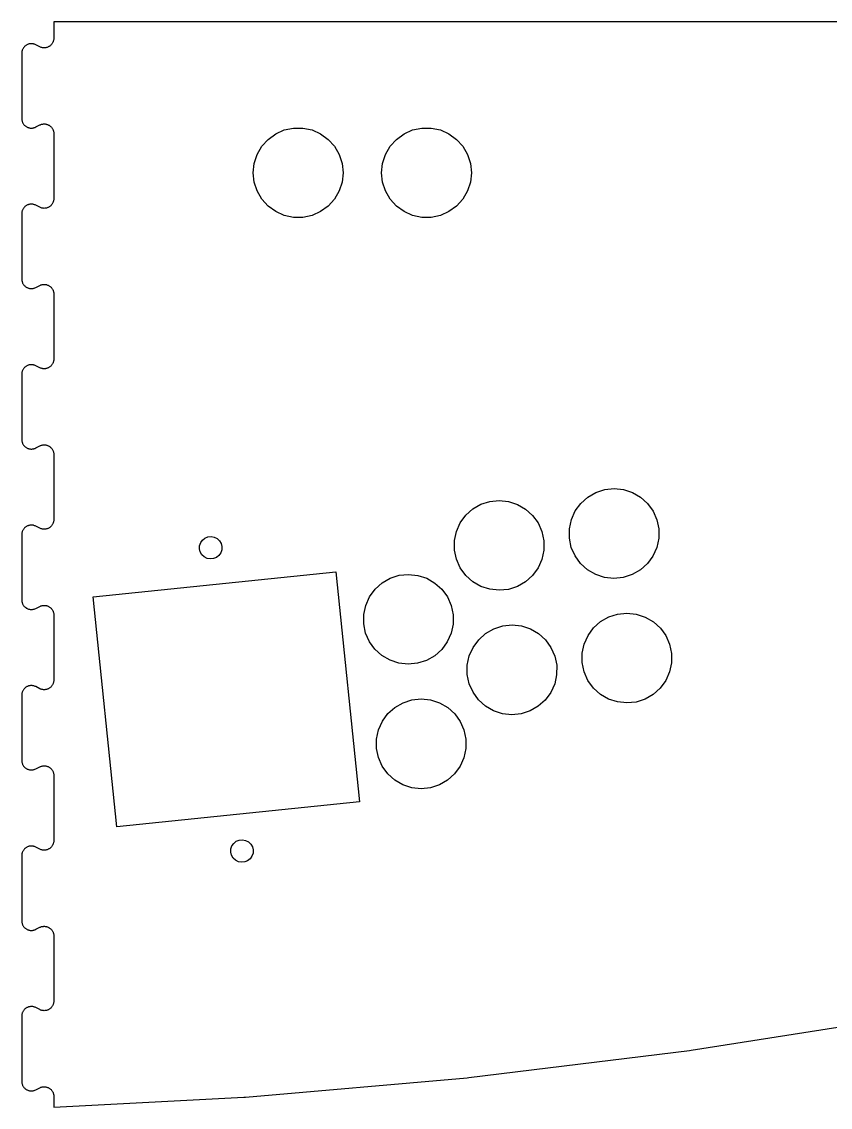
# Model space of a CAD drawing. Header units: metres. Extents: x -612 to 612, y -340 to 1400.
# Drawn here: x 85 to 337, y 1061.8 to 1400 of the extents above; entities that cross this region are included whole.
import ezdxf

# ---------------------------------------------------------------- set-up
doc = ezdxf.new("R2010")
doc.units = ezdxf.units.M

msp = doc.modelspace()

# ---------------------------------------------------------------- linework, layer by layer
for p, q in [((529.16, 1400), (95, 1400)), ((95, 1400), (95, 1394.85)), ((94.7893, 1393.75), (94.7145, 1393.58)), ((94.8532, 1393.93), (94.7893, 1393.75)), ((94.9057, 1394.11), (94.8532, 1393.93)), ((94.9469, 1394.29), (94.9057, 1394.11)), ((94.9763, 1394.48), (94.9469, 1394.29)), ((94.9941, 1394.67), (94.9763, 1394.48)), ((95, 1394.85), (94.9941, 1394.67)), ((85.0148, 1390.42), (85, 1390.08)), ((85.0349, 1390.59), (85.0148, 1390.42)), ((85.0688, 1390.78), (85.0349, 1390.59)), ((85.1143, 1390.96), (85.0688, 1390.78)), ((85.1711, 1391.14), (85.1143, 1390.96)), ((85.239, 1391.32), (85.1711, 1391.14)), ((85.3181, 1391.49), (85.239, 1391.32)), ((85.4075, 1391.65), (85.3181, 1391.49)), ((85.5073, 1391.81), (85.4075, 1391.65)), ((85.6168, 1391.97), (85.5073, 1391.81)), ((85.7357, 1392.11), (85.6168, 1391.97)), ((85.8638, 1392.25), (85.7357, 1392.11)), ((85.9999, 1392.38), (85.8638, 1392.25)), ((86.1443, 1392.5), (85.9999, 1392.38)), ((86.2958, 1392.61), (86.1443, 1392.5)), ((86.4542, 1392.72), (86.2958, 1392.61)), ((86.6185, 1392.81), (86.4542, 1392.72)), ((86.7881, 1392.89), (86.6185, 1392.81)), ((86.963, 1392.96), (86.7881, 1392.89)), ((87.1416, 1393.02), (86.963, 1392.96)), ((87.3238, 1393.07), (87.1416, 1393.02)), ((87.5083, 1393.1), (87.3238, 1393.07)), ((87.6951, 1393.13), (87.5083, 1393.1)), ((87.8832, 1393.14), (87.6951, 1393.13)), ((88.0715, 1393.14), (87.8832, 1393.14)), ((88.2594, 1393.13), (88.0715, 1393.14)), ((88.4465, 1393.11), (88.2594, 1393.13)), ((88.6319, 1393.08), (88.4465, 1393.11)), ((88.8148, 1393.03), (88.6319, 1393.08)), ((88.9942, 1392.97), (88.8148, 1393.03)), ((89.1697, 1392.91), (88.9942, 1392.97)), ((89.384, 1392.81), (89.1697, 1392.91)), ((90.6584, 1392.17), (89.384, 1392.81)), ((90.8956, 1392.06), (90.6584, 1392.17)), ((91.073, 1392), (90.8956, 1392.06)), ((91.2539, 1391.95), (91.073, 1392)), ((91.4379, 1391.91), (91.2539, 1391.95)), ((91.624, 1391.88), (91.4379, 1391.91)), ((91.8116, 1391.86), (91.624, 1391.88)), ((92, 1391.85), (91.8116, 1391.86)), ((92.1884, 1391.86), (92, 1391.85)), ((92.376, 1391.88), (92.1884, 1391.86)), ((92.5621, 1391.91), (92.376, 1391.88)), ((92.7461, 1391.95), (92.5621, 1391.91)), ((92.927, 1392), (92.7461, 1391.95)), ((93.1044, 1392.06), (92.927, 1392)), ((93.2773, 1392.14), (93.1044, 1392.06)), ((93.4453, 1392.23), (93.2773, 1392.14)), ((93.6075, 1392.32), (93.4453, 1392.23)), ((93.7634, 1392.43), (93.6075, 1392.32)), ((93.9123, 1392.54), (93.7634, 1392.43)), ((94.0536, 1392.67), (93.9123, 1392.54)), ((94.1869, 1392.8), (94.0536, 1392.67)), ((94.3115, 1392.94), (94.1869, 1392.8)), ((94.427, 1393.09), (94.3115, 1392.94)), ((94.533, 1393.25), (94.427, 1393.09)), ((94.6289, 1393.41), (94.533, 1393.25)), ((94.7145, 1393.58), (94.6289, 1393.41)), ((85, 1390.08), (85, 1369.9)), ((85, 1369.9), (85.0074, 1369.67)), ((85.0074, 1369.67), (85.0251, 1369.48)), ((85.0251, 1369.48), (85.0546, 1369.29)), ((85.0546, 1369.29), (85.0957, 1369.11)), ((85.0957, 1369.11), (85.1483, 1368.93)), ((85.1483, 1368.93), (85.212, 1368.75)), ((85.212, 1368.75), (85.2869, 1368.58)), ((85.2869, 1368.58), (85.3724, 1368.41)), ((85.3724, 1368.41), (85.4682, 1368.25)), ((85.4682, 1368.25), (85.5741, 1368.09)), ((85.5741, 1368.09), (85.6897, 1367.94)), ((85.6897, 1367.94), (85.8141, 1367.8)), ((85.8141, 1367.8), (85.9475, 1367.67)), ((85.9475, 1367.67), (86.0885, 1367.54)), ((86.0885, 1367.54), (86.2376, 1367.43)), ((86.2376, 1367.43), (86.3934, 1367.32)), ((86.3934, 1367.32), (86.5554, 1367.23)), ((86.5554, 1367.23), (86.7232, 1367.14)), ((86.7232, 1367.14), (86.8962, 1367.07)), ((86.8962, 1367.07), (87.0733, 1367)), ((87.0733, 1367), (87.2543, 1366.95)), ((87.2543, 1366.95), (87.4381, 1366.91)), ((87.4381, 1366.91), (87.6243, 1366.88)), ((87.6243, 1366.88), (87.8117, 1366.86)), ((87.8117, 1366.86), (88, 1366.86)), ((88, 1366.86), (88.1883, 1366.86)), ((88.1883, 1366.86), (88.3757, 1366.88)), ((88.3757, 1366.88), (88.5619, 1366.91)), ((88.5619, 1366.91), (88.7457, 1366.95)), ((88.7457, 1366.95), (88.9267, 1367)), ((88.9267, 1367), (89.0869, 1367.06)), ((89.0869, 1367.06), (89.3999, 1367.2)), ((89.3999, 1367.2), (90.6584, 1367.83)), ((90.6584, 1367.83), (90.8295, 1367.91)), ((90.8295, 1367.91), (91.0052, 1367.98)), ((91.0052, 1367.98), (91.1849, 1368.03)), ((91.1849, 1368.03), (91.3678, 1368.08)), ((91.3678, 1368.08), (91.5532, 1368.11)), ((91.5532, 1368.11), (91.7404, 1368.13)), ((91.7404, 1368.13), (91.9285, 1368.15)), ((91.9285, 1368.15), (92.117, 1368.14)), ((92.117, 1368.14), (92.305, 1368.13)), ((92.305, 1368.13), (92.4918, 1368.11)), ((92.4918, 1368.11), (92.6767, 1368.07)), ((92.6767, 1368.07), (92.8588, 1368.02)), ((92.8588, 1368.02), (93.0376, 1367.96)), ((93.0376, 1367.96), (93.2123, 1367.89)), ((93.2123, 1367.89), (93.3822, 1367.81)), ((93.3822, 1367.81), (93.5467, 1367.72)), ((93.5467, 1367.72), (93.705, 1367.61)), ((93.705, 1367.61), (93.8567, 1367.5)), ((93.8567, 1367.5), (94.001, 1367.38)), ((94.001, 1367.38), (94.1374, 1367.25)), ((94.1374, 1367.25), (94.2653, 1367.11)), ((94.2653, 1367.11), (94.3844, 1366.97)), ((94.3844, 1366.97), (94.494, 1366.81)), ((94.494, 1366.81), (94.5938, 1366.65)), ((94.5938, 1366.65), (94.6833, 1366.49)), ((166.825, 1366.26), (169.688, 1366.87)), ((169.688, 1366.87), (172.614, 1366.87)), ((172.614, 1366.87), (175.477, 1366.26)), ((206.825, 1366.26), (209.688, 1366.87)), ((209.688, 1366.87), (212.614, 1366.87)), ((212.614, 1366.87), (215.477, 1366.26)), ((94.6833, 1366.49), (94.7622, 1366.32)), ((94.7622, 1366.32), (94.8303, 1366.14)), ((94.8303, 1366.14), (94.8872, 1365.96)), ((94.8872, 1365.96), (94.9326, 1365.78)), ((94.9326, 1365.78), (94.9665, 1365.59)), ((94.9665, 1365.59), (94.9887, 1365.41)), ((94.9887, 1365.41), (95, 1365.15)), ((95, 1365.15), (95, 1344.85)), ((159.825, 1361.18), (161.783, 1363.35)), ((161.783, 1363.35), (164.151, 1365.07)), ((164.151, 1365.07), (166.825, 1366.26)), ((175.477, 1366.26), (178.151, 1365.07)), ((178.151, 1365.07), (180.519, 1363.35)), ((180.519, 1363.35), (182.477, 1361.18)), ((199.825, 1361.18), (201.783, 1363.35)), ((201.783, 1363.35), (204.151, 1365.07)), ((204.151, 1365.07), (206.825, 1366.26)), ((215.477, 1366.26), (218.151, 1365.07)), ((218.151, 1365.07), (220.519, 1363.35)), ((220.519, 1363.35), (222.477, 1361.18)), ((158.361, 1358.64), (159.825, 1361.18)), ((182.477, 1361.18), (183.941, 1358.64)), ((198.361, 1358.64), (199.825, 1361.18)), ((222.477, 1361.18), (223.941, 1358.64)), ((157.457, 1355.86), (158.361, 1358.64)), ((183.941, 1358.64), (184.845, 1355.86)), ((197.457, 1355.86), (198.361, 1358.64)), ((223.941, 1358.64), (224.845, 1355.86)), ((157.151, 1352.95), (157.457, 1355.86)), ((184.845, 1355.86), (185.151, 1352.95)), ((197.151, 1352.95), (197.457, 1355.86)), ((224.845, 1355.86), (225.151, 1352.95)), ((157.457, 1350.04), (157.151, 1352.95)), ((158.361, 1347.26), (157.457, 1350.04)), ((184.845, 1350.04), (183.941, 1347.26)), ((185.151, 1352.95), (184.845, 1350.04)), ((197.457, 1350.04), (197.151, 1352.95)), ((198.361, 1347.26), (197.457, 1350.04)), ((224.845, 1350.04), (223.941, 1347.26)), ((225.151, 1352.95), (224.845, 1350.04)), ((159.825, 1344.72), (158.361, 1347.26)), ((183.941, 1347.26), (182.477, 1344.72)), ((199.825, 1344.72), (198.361, 1347.26)), ((223.941, 1347.26), (222.477, 1344.72)), ((86.7881, 1342.89), (86.6185, 1342.81)), ((86.963, 1342.96), (86.7881, 1342.89)), ((87.1416, 1343.02), (86.963, 1342.96)), ((87.3238, 1343.07), (87.1416, 1343.02)), ((87.5083, 1343.1), (87.3238, 1343.07)), ((87.6951, 1343.13), (87.5083, 1343.1)), ((87.8832, 1343.14), (87.6951, 1343.13)), ((88.0715, 1343.14), (87.8832, 1343.14)), ((88.2594, 1343.13), (88.0715, 1343.14)), ((88.4465, 1343.11), (88.2594, 1343.13)), ((88.6319, 1343.08), (88.4465, 1343.11)), ((88.8148, 1343.03), (88.6319, 1343.08)), ((88.9942, 1342.97), (88.8148, 1343.03)), ((89.1697, 1342.91), (88.9942, 1342.97)), ((89.384, 1342.81), (89.1697, 1342.91)), ((94.3115, 1342.94), (94.1869, 1342.8)), ((94.427, 1343.09), (94.3115, 1342.94)), ((94.533, 1343.25), (94.427, 1343.09)), ((94.6289, 1343.41), (94.533, 1343.25)), ((94.7145, 1343.58), (94.6289, 1343.41)), ((94.7893, 1343.75), (94.7145, 1343.58)), ((94.8532, 1343.93), (94.7893, 1343.75)), ((94.9057, 1344.11), (94.8532, 1343.93)), ((94.9469, 1344.29), (94.9057, 1344.11)), ((94.9763, 1344.48), (94.9469, 1344.29)), ((94.9941, 1344.67), (94.9763, 1344.48)), ((95, 1344.85), (94.9941, 1344.67)), ((161.783, 1342.55), (159.825, 1344.72)), ((182.477, 1344.72), (180.519, 1342.55)), ((201.783, 1342.55), (199.825, 1344.72)), ((222.477, 1344.72), (220.519, 1342.55)), ((85.0148, 1340.42), (85, 1340.08)), ((85, 1340.08), (85, 1319.9)), ((85.0349, 1340.59), (85.0148, 1340.42)), ((85.0688, 1340.78), (85.0349, 1340.59)), ((85.1143, 1340.96), (85.0688, 1340.78)), ((85.1711, 1341.14), (85.1143, 1340.96)), ((85.239, 1341.32), (85.1711, 1341.14)), ((85.3181, 1341.49), (85.239, 1341.32)), ((85.4075, 1341.65), (85.3181, 1341.49)), ((85.5073, 1341.81), (85.4075, 1341.65)), ((85.6168, 1341.97), (85.5073, 1341.81)), ((85.7357, 1342.11), (85.6168, 1341.97)), ((85.8638, 1342.25), (85.7357, 1342.11)), ((85.9999, 1342.38), (85.8638, 1342.25)), ((86.1443, 1342.5), (85.9999, 1342.38)), ((86.2958, 1342.61), (86.1443, 1342.5)), ((86.4542, 1342.72), (86.2958, 1342.61)), ((86.6185, 1342.81), (86.4542, 1342.72)), ((90.6584, 1342.17), (89.384, 1342.81)), ((90.8956, 1342.06), (90.6584, 1342.17)), ((91.073, 1342), (90.8956, 1342.06)), ((91.2539, 1341.95), (91.073, 1342)), ((91.4379, 1341.91), (91.2539, 1341.95)), ((91.624, 1341.88), (91.4379, 1341.91)), ((91.8116, 1341.86), (91.624, 1341.88)), ((92, 1341.85), (91.8116, 1341.86)), ((92.1884, 1341.86), (92, 1341.85)), ((92.376, 1341.88), (92.1884, 1341.86)), ((92.5621, 1341.91), (92.376, 1341.88)), ((92.7461, 1341.95), (92.5621, 1341.91)), ((92.927, 1342), (92.7461, 1341.95)), ((93.1044, 1342.06), (92.927, 1342)), ((93.2773, 1342.14), (93.1044, 1342.06)), ((93.4453, 1342.23), (93.2773, 1342.14)), ((93.6075, 1342.32), (93.4453, 1342.23)), ((93.7634, 1342.43), (93.6075, 1342.32)), ((93.9123, 1342.54), (93.7634, 1342.43)), ((94.0536, 1342.67), (93.9123, 1342.54)), ((94.1869, 1342.8), (94.0536, 1342.67)), ((164.151, 1340.83), (161.783, 1342.55)), ((166.825, 1339.64), (164.151, 1340.83)), ((169.688, 1339.03), (166.825, 1339.64)), ((175.477, 1339.64), (172.614, 1339.03)), ((178.151, 1340.83), (175.477, 1339.64)), ((180.519, 1342.55), (178.151, 1340.83)), ((204.151, 1340.83), (201.783, 1342.55)), ((206.825, 1339.64), (204.151, 1340.83)), ((209.688, 1339.03), (206.825, 1339.64)), ((215.477, 1339.64), (212.614, 1339.03)), ((218.151, 1340.83), (215.477, 1339.64)), ((220.519, 1342.55), (218.151, 1340.83)), ((172.614, 1339.03), (169.688, 1339.03)), ((212.614, 1339.03), (209.688, 1339.03)), ((85, 1319.9), (85.0074, 1319.67)), ((85.0074, 1319.67), (85.0251, 1319.48)), ((85.0251, 1319.48), (85.0546, 1319.29)), ((85.0546, 1319.29), (85.0957, 1319.11)), ((85.0957, 1319.11), (85.1483, 1318.93)), ((85.1483, 1318.93), (85.212, 1318.75)), ((85.212, 1318.75), (85.2869, 1318.58)), ((85.2869, 1318.58), (85.3724, 1318.41)), ((85.3724, 1318.41), (85.4682, 1318.25)), ((85.4682, 1318.25), (85.5741, 1318.09)), ((85.5741, 1318.09), (85.6897, 1317.94)), ((85.6897, 1317.94), (85.8141, 1317.8)), ((85.8141, 1317.8), (85.9475, 1317.67)), ((85.9475, 1317.67), (86.0885, 1317.54)), ((86.0885, 1317.54), (86.2376, 1317.43)), ((86.2376, 1317.43), (86.3934, 1317.32)), ((86.3934, 1317.32), (86.5554, 1317.23)), ((86.5554, 1317.23), (86.7232, 1317.14)), ((86.7232, 1317.14), (86.8962, 1317.07)), ((86.8962, 1317.07), (87.0733, 1317)), ((87.0733, 1317), (87.2543, 1316.95)), ((87.2543, 1316.95), (87.4381, 1316.91)), ((87.4381, 1316.91), (87.6243, 1316.88)), ((87.6243, 1316.88), (87.8117, 1316.86)), ((87.8117, 1316.86), (88, 1316.86)), ((88, 1316.86), (88.1883, 1316.86)), ((88.1883, 1316.86), (88.3757, 1316.88)), ((88.3757, 1316.88), (88.5619, 1316.91)), ((88.5619, 1316.91), (88.7457, 1316.95)), ((88.7457, 1316.95), (88.9267, 1317)), ((88.9267, 1317), (89.0869, 1317.06)), ((89.0869, 1317.06), (89.3999, 1317.2)), ((89.3999, 1317.2), (90.6584, 1317.83)), ((90.6584, 1317.83), (90.8295, 1317.91)), ((90.8295, 1317.91), (91.0052, 1317.98)), ((91.0052, 1317.98), (91.1849, 1318.03)), ((91.1849, 1318.03), (91.3678, 1318.08)), ((91.3678, 1318.08), (91.5532, 1318.11)), ((91.5532, 1318.11), (91.7404, 1318.13)), ((91.7404, 1318.13), (91.9285, 1318.15)), ((91.9285, 1318.15), (92.117, 1318.14)), ((92.117, 1318.14), (92.305, 1318.13)), ((92.305, 1318.13), (92.4918, 1318.11)), ((92.4918, 1318.11), (92.6767, 1318.07)), ((92.6767, 1318.07), (92.8588, 1318.02)), ((92.8588, 1318.02), (93.0376, 1317.96)), ((93.0376, 1317.96), (93.2123, 1317.89)), ((93.2123, 1317.89), (93.3822, 1317.81)), ((93.3822, 1317.81), (93.5467, 1317.72)), ((93.5467, 1317.72), (93.705, 1317.61)), ((93.705, 1317.61), (93.8567, 1317.5)), ((93.8567, 1317.5), (94.001, 1317.38)), ((94.001, 1317.38), (94.1374, 1317.25)), ((94.1374, 1317.25), (94.2653, 1317.11)), ((94.2653, 1317.11), (94.3844, 1316.97)), ((94.3844, 1316.97), (94.494, 1316.81)), ((94.494, 1316.81), (94.5938, 1316.65)), ((94.5938, 1316.65), (94.6833, 1316.49)), ((94.6833, 1316.49), (94.7622, 1316.32)), ((94.7622, 1316.32), (94.8303, 1316.14)), ((94.8303, 1316.14), (94.8872, 1315.96)), ((94.8872, 1315.96), (94.9326, 1315.78)), ((94.9326, 1315.78), (94.9665, 1315.59)), ((94.9665, 1315.59), (94.9887, 1315.41)), ((94.9887, 1315.41), (95, 1315.15)), ((95, 1315.15), (95, 1294.85)), ((85.8638, 1292.25), (85.7357, 1292.11)), ((85.9999, 1292.38), (85.8638, 1292.25)), ((86.1443, 1292.5), (85.9999, 1292.38)), ((86.2958, 1292.61), (86.1443, 1292.5)), ((86.4542, 1292.72), (86.2958, 1292.61)), ((86.6185, 1292.81), (86.4542, 1292.72)), ((86.7881, 1292.89), (86.6185, 1292.81)), ((86.963, 1292.96), (86.7881, 1292.89)), ((87.1416, 1293.02), (86.963, 1292.96)), ((87.3238, 1293.07), (87.1416, 1293.02)), ((87.5083, 1293.1), (87.3238, 1293.07)), ((87.6951, 1293.13), (87.5083, 1293.1)), ((87.8832, 1293.14), (87.6951, 1293.13)), ((88.0715, 1293.14), (87.8832, 1293.14)), ((88.2594, 1293.13), (88.0715, 1293.14)), ((88.4465, 1293.11), (88.2594, 1293.13)), ((88.6319, 1293.08), (88.4465, 1293.11)), ((88.8148, 1293.03), (88.6319, 1293.08)), ((88.9942, 1292.97), (88.8148, 1293.03)), ((89.1697, 1292.91), (88.9942, 1292.97)), ((89.384, 1292.81), (89.1697, 1292.91)), ((90.6584, 1292.17), (89.384, 1292.81)), ((90.8956, 1292.06), (90.6584, 1292.17)), ((93.2773, 1292.14), (93.1044, 1292.06)), ((93.4453, 1292.23), (93.2773, 1292.14)), ((93.6075, 1292.32), (93.4453, 1292.23)), ((93.7634, 1292.43), (93.6075, 1292.32)), ((93.9123, 1292.54), (93.7634, 1292.43)), ((94.0536, 1292.67), (93.9123, 1292.54)), ((94.1869, 1292.8), (94.0536, 1292.67)), ((94.3115, 1292.94), (94.1869, 1292.8)), ((94.427, 1293.09), (94.3115, 1292.94)), ((94.533, 1293.25), (94.427, 1293.09)), ((94.6289, 1293.41), (94.533, 1293.25)), ((94.7145, 1293.58), (94.6289, 1293.41)), ((94.7893, 1293.75), (94.7145, 1293.58)), ((94.8532, 1293.93), (94.7893, 1293.75)), ((94.9057, 1294.11), (94.8532, 1293.93)), ((94.9469, 1294.29), (94.9057, 1294.11)), ((94.9763, 1294.48), (94.9469, 1294.29)), ((94.9941, 1294.67), (94.9763, 1294.48)), ((95, 1294.85), (94.9941, 1294.67)), ((85.0148, 1290.42), (85, 1290.08)), ((85, 1290.08), (85, 1269.9)), ((85.0349, 1290.59), (85.0148, 1290.42)), ((85.0688, 1290.78), (85.0349, 1290.59)), ((85.1143, 1290.96), (85.0688, 1290.78)), ((85.1711, 1291.14), (85.1143, 1290.96)), ((85.239, 1291.32), (85.1711, 1291.14)), ((85.3181, 1291.49), (85.239, 1291.32)), ((85.4075, 1291.65), (85.3181, 1291.49)), ((85.5073, 1291.81), (85.4075, 1291.65)), ((85.6168, 1291.97), (85.5073, 1291.81)), ((85.7357, 1292.11), (85.6168, 1291.97)), ((91.073, 1292), (90.8956, 1292.06)), ((91.2539, 1291.95), (91.073, 1292)), ((91.4379, 1291.91), (91.2539, 1291.95)), ((91.624, 1291.88), (91.4379, 1291.91)), ((91.8116, 1291.86), (91.624, 1291.88)), ((92, 1291.85), (91.8116, 1291.86)), ((92.1884, 1291.86), (92, 1291.85)), ((92.376, 1291.88), (92.1884, 1291.86)), ((92.5621, 1291.91), (92.376, 1291.88)), ((92.7461, 1291.95), (92.5621, 1291.91)), ((92.927, 1292), (92.7461, 1291.95)), ((93.1044, 1292.06), (92.927, 1292)), ((85, 1269.9), (85.0074, 1269.67)), ((85.0074, 1269.67), (85.0251, 1269.48)), ((85.0251, 1269.48), (85.0546, 1269.29)), ((85.0546, 1269.29), (85.0957, 1269.11)), ((85.0957, 1269.11), (85.1483, 1268.93)), ((85.1483, 1268.93), (85.212, 1268.75)), ((85.212, 1268.75), (85.2869, 1268.58)), ((85.2869, 1268.58), (85.3724, 1268.41)), ((85.3724, 1268.41), (85.4682, 1268.25)), ((85.4682, 1268.25), (85.5741, 1268.09)), ((85.5741, 1268.09), (85.6897, 1267.94)), ((85.6897, 1267.94), (85.8141, 1267.8)), ((85.8141, 1267.8), (85.9475, 1267.67)), ((85.9475, 1267.67), (86.0885, 1267.54)), ((86.0885, 1267.54), (86.2376, 1267.43)), ((86.2376, 1267.43), (86.3934, 1267.32)), ((86.3934, 1267.32), (86.5554, 1267.23)), ((86.5554, 1267.23), (86.7232, 1267.14)), ((86.7232, 1267.14), (86.8962, 1267.07)), ((86.8962, 1267.07), (87.0733, 1267)), ((87.0733, 1267), (87.2543, 1266.95)), ((87.2543, 1266.95), (87.4381, 1266.91)), ((87.4381, 1266.91), (87.6243, 1266.88)), ((87.6243, 1266.88), (87.8117, 1266.86)), ((87.8117, 1266.86), (88, 1266.86)), ((88, 1266.86), (88.1883, 1266.86)), ((88.1883, 1266.86), (88.3757, 1266.88)), ((88.3757, 1266.88), (88.5619, 1266.91)), ((88.5619, 1266.91), (88.7457, 1266.95)), ((88.7457, 1266.95), (88.9267, 1267)), ((88.9267, 1267), (89.0869, 1267.06)), ((89.0869, 1267.06), (89.3999, 1267.2)), ((89.3999, 1267.2), (90.6584, 1267.83)), ((90.6584, 1267.83), (90.8295, 1267.91)), ((90.8295, 1267.91), (91.0052, 1267.98)), ((91.0052, 1267.98), (91.1849, 1268.03)), ((91.1849, 1268.03), (91.3678, 1268.08)), ((91.3678, 1268.08), (91.5532, 1268.11)), ((91.5532, 1268.11), (91.7404, 1268.13)), ((91.7404, 1268.13), (91.9285, 1268.15)), ((91.9285, 1268.15), (92.117, 1268.14)), ((92.117, 1268.14), (92.305, 1268.13)), ((92.305, 1268.13), (92.4918, 1268.11)), ((92.4918, 1268.11), (92.6767, 1268.07)), ((92.6767, 1268.07), (92.8588, 1268.02)), ((92.8588, 1268.02), (93.0376, 1267.96)), ((93.0376, 1267.96), (93.2123, 1267.89)), ((93.2123, 1267.89), (93.3822, 1267.81)), ((93.3822, 1267.81), (93.5467, 1267.72)), ((93.5467, 1267.72), (93.705, 1267.61)), ((93.705, 1267.61), (93.8567, 1267.5)), ((93.8567, 1267.5), (94.001, 1267.38)), ((94.001, 1267.38), (94.1374, 1267.25)), ((94.1374, 1267.25), (94.2653, 1267.11)), ((94.2653, 1267.11), (94.3844, 1266.97)), ((94.3844, 1266.97), (94.494, 1266.81)), ((94.494, 1266.81), (94.5938, 1266.65)), ((94.5938, 1266.65), (94.6833, 1266.49)), ((94.6833, 1266.49), (94.7622, 1266.32)), ((94.7622, 1266.32), (94.8303, 1266.14)), ((94.8303, 1266.14), (94.8872, 1265.96)), ((94.8872, 1265.96), (94.9326, 1265.78)), ((94.9326, 1265.78), (94.9665, 1265.59)), ((94.9665, 1265.59), (94.9887, 1265.41)), ((94.9887, 1265.41), (95, 1265.15)), ((95, 1265.15), (95, 1244.85)), ((259.219, 1249.91), (261.398, 1251.87)), ((261.398, 1251.87), (263.935, 1253.32)), ((263.935, 1253.32), (266.721, 1254.22)), ((266.721, 1254.22), (269.632, 1254.52)), ((269.632, 1254.52), (272.542, 1254.21)), ((272.542, 1254.21), (275.324, 1253.3)), ((275.324, 1253.3), (277.856, 1251.83)), ((277.856, 1251.83), (280.027, 1249.87)), ((223.409, 1246.22), (225.588, 1248.17)), ((225.588, 1248.17), (228.126, 1249.63)), ((228.126, 1249.63), (230.911, 1250.53)), ((230.911, 1250.53), (233.822, 1250.83)), ((233.822, 1250.83), (236.732, 1250.52)), ((236.732, 1250.52), (239.514, 1249.61)), ((239.514, 1249.61), (242.046, 1248.14)), ((257.494, 1247.55), (259.219, 1249.91)), ((280.027, 1249.87), (281.743, 1247.5)), ((95, 1244.85), (94.9941, 1244.67)), ((221.685, 1243.85), (223.409, 1246.22)), ((242.046, 1248.14), (244.217, 1246.18)), ((244.217, 1246.18), (245.933, 1243.81)), ((255.685, 1242.01), (256.299, 1244.88)), ((256.299, 1244.88), (257.494, 1247.55)), ((281.743, 1247.5), (282.928, 1244.82)), ((282.928, 1244.82), (283.531, 1241.96)), ((85.3181, 1241.49), (85.239, 1241.32)), ((85.4075, 1241.65), (85.3181, 1241.49)), ((85.5073, 1241.81), (85.4075, 1241.65)), ((85.6168, 1241.97), (85.5073, 1241.81)), ((85.7357, 1242.11), (85.6168, 1241.97)), ((85.8638, 1242.25), (85.7357, 1242.11)), ((85.9999, 1242.38), (85.8638, 1242.25)), ((86.1443, 1242.5), (85.9999, 1242.38)), ((86.2958, 1242.61), (86.1443, 1242.5)), ((86.4542, 1242.72), (86.2958, 1242.61)), ((86.6185, 1242.81), (86.4542, 1242.72)), ((86.7881, 1242.89), (86.6185, 1242.81)), ((86.963, 1242.96), (86.7881, 1242.89)), ((87.1416, 1243.02), (86.963, 1242.96)), ((87.3238, 1243.07), (87.1416, 1243.02)), ((87.5083, 1243.1), (87.3238, 1243.07)), ((87.6951, 1243.13), (87.5083, 1243.1)), ((87.8832, 1243.14), (87.6951, 1243.13)), ((88.0715, 1243.14), (87.8832, 1243.14)), ((88.2594, 1243.13), (88.0715, 1243.14)), ((88.4465, 1243.11), (88.2594, 1243.13)), ((88.6319, 1243.08), (88.4465, 1243.11)), ((88.8148, 1243.03), (88.6319, 1243.08)), ((88.9942, 1242.97), (88.8148, 1243.03)), ((89.1697, 1242.91), (88.9942, 1242.97)), ((89.384, 1242.81), (89.1697, 1242.91)), ((90.6584, 1242.17), (89.384, 1242.81)), ((90.8956, 1242.06), (90.6584, 1242.17)), ((91.073, 1242), (90.8956, 1242.06)), ((91.2539, 1241.95), (91.073, 1242)), ((91.4379, 1241.91), (91.2539, 1241.95)), ((91.624, 1241.88), (91.4379, 1241.91)), ((91.8116, 1241.86), (91.624, 1241.88)), ((92, 1241.85), (91.8116, 1241.86)), ((92.1884, 1241.86), (92, 1241.85)), ((92.376, 1241.88), (92.1884, 1241.86)), ((92.5621, 1241.91), (92.376, 1241.88)), ((92.7461, 1241.95), (92.5621, 1241.91)), ((92.927, 1242), (92.7461, 1241.95)), ((93.1044, 1242.06), (92.927, 1242)), ((93.2773, 1242.14), (93.1044, 1242.06)), ((93.4453, 1242.23), (93.2773, 1242.14)), ((93.6075, 1242.32), (93.4453, 1242.23)), ((93.7634, 1242.43), (93.6075, 1242.32)), ((93.9123, 1242.54), (93.7634, 1242.43)), ((94.0536, 1242.67), (93.9123, 1242.54)), ((94.1869, 1242.8), (94.0536, 1242.67)), ((94.3115, 1242.94), (94.1869, 1242.8)), ((94.427, 1243.09), (94.3115, 1242.94)), ((94.533, 1243.25), (94.427, 1243.09)), ((94.6289, 1243.41), (94.533, 1243.25)), ((94.7145, 1243.58), (94.6289, 1243.41)), ((94.7893, 1243.75), (94.7145, 1243.58)), ((94.8532, 1243.93), (94.7893, 1243.75)), ((94.9057, 1244.11), (94.8532, 1243.93)), ((94.9469, 1244.29), (94.9057, 1244.11)), ((94.9763, 1244.48), (94.9469, 1244.29)), ((94.9941, 1244.67), (94.9763, 1244.48)), ((220.489, 1241.18), (221.685, 1243.85)), ((245.933, 1243.81), (247.119, 1241.13)), ((255.679, 1239.09), (255.685, 1242.01)), ((283.531, 1241.96), (283.526, 1239.03)), ((85.0148, 1240.42), (85, 1240.08)), ((85, 1240.08), (85, 1219.9)), ((85.0349, 1240.59), (85.0148, 1240.42)), ((85.0688, 1240.78), (85.0349, 1240.59)), ((85.1143, 1240.96), (85.0688, 1240.78)), ((85.1711, 1241.14), (85.1143, 1240.96)), ((85.239, 1241.32), (85.1711, 1241.14)), ((140.773, 1237.68), (141.344, 1238.49)), ((141.344, 1238.49), (142.123, 1239.11)), ((142.123, 1239.11), (143.045, 1239.49)), ((143.045, 1239.49), (144.036, 1239.59)), ((144.036, 1239.59), (145.015, 1239.41)), ((145.015, 1239.41), (145.904, 1238.96)), ((145.904, 1238.96), (146.63, 1238.28)), ((146.63, 1238.28), (147.135, 1237.42)), ((219.87, 1235.39), (219.875, 1238.32)), ((219.875, 1238.32), (220.489, 1241.18)), ((247.119, 1241.13), (247.722, 1238.27)), ((247.722, 1238.27), (247.716, 1235.34)), ((256.282, 1236.22), (255.679, 1239.09)), ((283.526, 1239.03), (282.912, 1236.17)), ((140.414, 1235.74), (140.454, 1236.73)), ((140.657, 1234.77), (140.414, 1235.74)), ((140.454, 1236.73), (140.773, 1237.68)), ((141.161, 1233.91), (140.657, 1234.77)), ((147.338, 1235.46), (147.019, 1234.52)), ((147.135, 1237.42), (147.377, 1236.46)), ((147.377, 1236.46), (147.338, 1235.46)), ((220.473, 1232.53), (219.87, 1235.39)), ((247.716, 1235.34), (247.102, 1232.48)), ((257.468, 1233.55), (256.282, 1236.22)), ((282.912, 1236.17), (281.717, 1233.5)), ((141.887, 1233.23), (141.161, 1233.91)), ((142.776, 1232.78), (141.887, 1233.23)), ((143.756, 1232.6), (142.776, 1232.78)), ((144.747, 1232.7), (143.756, 1232.6)), ((145.669, 1233.08), (144.747, 1232.7)), ((146.447, 1233.7), (145.669, 1233.08)), ((147.019, 1234.52), (146.447, 1233.7)), ((221.658, 1229.85), (220.473, 1232.53)), ((247.102, 1232.48), (245.907, 1229.81)), ((259.184, 1231.18), (257.468, 1233.55)), ((281.717, 1233.5), (279.992, 1231.14)), ((107.277, 1220.76), (182.876, 1228.56)), ((182.876, 1228.56), (190.266, 1156.94)), ((223.374, 1227.48), (221.658, 1229.85)), ((245.907, 1229.81), (244.182, 1227.44)), ((261.355, 1229.21), (259.184, 1231.18)), ((263.887, 1227.74), (261.355, 1229.21)), ((277.813, 1229.18), (275.276, 1227.72)), ((279.992, 1231.14), (277.813, 1229.18)), ((195.123, 1223.19), (197.302, 1225.15)), ((197.302, 1225.15), (199.84, 1226.6)), ((199.84, 1226.6), (202.625, 1227.5)), ((202.625, 1227.5), (205.536, 1227.8)), ((205.536, 1227.8), (208.446, 1227.49)), ((208.446, 1227.49), (211.228, 1226.58)), ((211.228, 1226.58), (213.76, 1225.11)), ((213.76, 1225.11), (215.931, 1223.15)), ((225.545, 1225.52), (223.374, 1227.48)), ((228.077, 1224.05), (225.545, 1225.52)), ((242.003, 1225.49), (239.466, 1224.03)), ((244.182, 1227.44), (242.003, 1225.49)), ((266.669, 1226.84), (263.887, 1227.74)), ((269.579, 1226.52), (266.669, 1226.84)), ((272.49, 1226.82), (269.579, 1226.52)), ((275.276, 1227.72), (272.49, 1226.82)), ((193.399, 1220.83), (195.123, 1223.19)), ((215.931, 1223.15), (217.647, 1220.78)), ((230.859, 1223.14), (228.077, 1224.05)), ((233.769, 1222.83), (230.859, 1223.14)), ((236.68, 1223.13), (233.769, 1222.83)), ((239.466, 1224.03), (236.68, 1223.13)), ((85, 1219.9), (85.0074, 1219.67)), ((85.0074, 1219.67), (85.0251, 1219.48)), ((85.0251, 1219.48), (85.0546, 1219.29)), ((85.0546, 1219.29), (85.0957, 1219.11)), ((85.0957, 1219.11), (85.1483, 1218.93)), ((85.1483, 1218.93), (85.212, 1218.75)), ((85.212, 1218.75), (85.2869, 1218.58)), ((85.2869, 1218.58), (85.3724, 1218.41)), ((85.3724, 1218.41), (85.4682, 1218.25)), ((85.4682, 1218.25), (85.5741, 1218.09)), ((85.5741, 1218.09), (85.6897, 1217.94)), ((85.6897, 1217.94), (85.8141, 1217.8)), ((85.8141, 1217.8), (85.9475, 1217.67)), ((89.3999, 1217.2), (90.6584, 1217.83)), ((90.6584, 1217.83), (90.8295, 1217.91)), ((90.8295, 1217.91), (91.0052, 1217.98)), ((91.0052, 1217.98), (91.1849, 1218.03)), ((91.1849, 1218.03), (91.3678, 1218.08)), ((91.3678, 1218.08), (91.5532, 1218.11)), ((91.5532, 1218.11), (91.7404, 1218.13)), ((91.7404, 1218.13), (91.9285, 1218.15)), ((91.9285, 1218.15), (92.117, 1218.14)), ((92.117, 1218.14), (92.305, 1218.13)), ((92.305, 1218.13), (92.4918, 1218.11)), ((92.4918, 1218.11), (92.6767, 1218.07)), ((92.6767, 1218.07), (92.8588, 1218.02)), ((92.8588, 1218.02), (93.0376, 1217.96)), ((93.0376, 1217.96), (93.2123, 1217.89)), ((93.2123, 1217.89), (93.3822, 1217.81)), ((93.3822, 1217.81), (93.5467, 1217.72)), ((93.5467, 1217.72), (93.705, 1217.61)), ((114.667, 1149.14), (107.277, 1220.76)), ((191.589, 1215.29), (192.203, 1218.15)), ((192.203, 1218.15), (193.399, 1220.83)), ((217.647, 1220.78), (218.833, 1218.1)), ((218.833, 1218.1), (219.436, 1215.24)), ((85.9475, 1217.67), (86.0885, 1217.54)), ((86.0885, 1217.54), (86.2376, 1217.43)), ((86.2376, 1217.43), (86.3934, 1217.32)), ((86.3934, 1217.32), (86.5554, 1217.23)), ((86.5554, 1217.23), (86.7232, 1217.14)), ((86.7232, 1217.14), (86.8962, 1217.07)), ((86.8962, 1217.07), (87.0733, 1217)), ((87.0733, 1217), (87.2543, 1216.95)), ((87.2543, 1216.95), (87.4381, 1216.91)), ((87.4381, 1216.91), (87.6243, 1216.88)), ((87.6243, 1216.88), (87.8117, 1216.86)), ((87.8117, 1216.86), (88, 1216.86)), ((88, 1216.86), (88.1883, 1216.86)), ((88.1883, 1216.86), (88.3757, 1216.88)), ((88.3757, 1216.88), (88.5619, 1216.91)), ((88.5619, 1216.91), (88.7457, 1216.95)), ((88.7457, 1216.95), (88.9267, 1217)), ((88.9267, 1217), (89.0869, 1217.06)), ((89.0869, 1217.06), (89.3999, 1217.2)), ((93.705, 1217.61), (93.8567, 1217.5)), ((93.8567, 1217.5), (94.001, 1217.38)), ((94.001, 1217.38), (94.1374, 1217.25)), ((94.1374, 1217.25), (94.2653, 1217.11)), ((94.2653, 1217.11), (94.3844, 1216.97)), ((94.3844, 1216.97), (94.494, 1216.81)), ((94.494, 1216.81), (94.5938, 1216.65)), ((94.5938, 1216.65), (94.6833, 1216.49)), ((94.6833, 1216.49), (94.7622, 1216.32)), ((94.7622, 1216.32), (94.8303, 1216.14)), ((94.8303, 1216.14), (94.8872, 1215.96)), ((94.8872, 1215.96), (94.9326, 1215.78)), ((94.9326, 1215.78), (94.9665, 1215.59)), ((94.9665, 1215.59), (94.9887, 1215.41)), ((94.9887, 1215.41), (95, 1215.15)), ((95, 1215.15), (95, 1194.85)), ((191.584, 1212.37), (191.589, 1215.29)), ((219.436, 1215.24), (219.43, 1212.31)), ((265.401, 1213.07), (267.939, 1214.53)), ((267.939, 1214.53), (270.724, 1215.43)), ((270.724, 1215.43), (273.635, 1215.73)), ((273.635, 1215.73), (276.545, 1215.42)), ((276.545, 1215.42), (279.327, 1214.51)), ((279.327, 1214.51), (281.859, 1213.04)), ((192.187, 1209.5), (191.584, 1212.37)), ((219.43, 1212.31), (218.816, 1209.45)), ((232.129, 1210.83), (234.914, 1211.73)), ((234.914, 1211.73), (237.825, 1212.03)), ((237.825, 1212.03), (240.735, 1211.72)), ((240.735, 1211.72), (243.517, 1210.81)), ((261.498, 1208.75), (263.222, 1211.12)), ((263.222, 1211.12), (265.401, 1213.07)), ((281.859, 1213.04), (284.03, 1211.08)), ((284.03, 1211.08), (285.746, 1208.71)), ((193.372, 1206.83), (192.187, 1209.5)), ((218.816, 1209.45), (217.621, 1206.78)), ((227.412, 1207.42), (229.591, 1209.38)), ((229.591, 1209.38), (232.129, 1210.83)), ((243.517, 1210.81), (246.049, 1209.35)), ((246.049, 1209.35), (248.221, 1207.38)), ((260.302, 1206.08), (261.498, 1208.75)), ((285.746, 1208.71), (286.932, 1206.03)), ((195.088, 1204.46), (193.372, 1206.83)), ((197.259, 1202.49), (195.088, 1204.46)), ((215.896, 1204.42), (213.717, 1202.46)), ((217.621, 1206.78), (215.896, 1204.42)), ((224.492, 1202.39), (225.688, 1205.06)), ((225.688, 1205.06), (227.412, 1207.42)), ((248.221, 1207.38), (249.936, 1205.01)), ((249.936, 1205.01), (251.122, 1202.34)), ((259.688, 1203.22), (260.302, 1206.08)), ((286.932, 1206.03), (287.535, 1203.17)), ((199.791, 1201.02), (197.259, 1202.49)), ((202.573, 1200.11), (199.791, 1201.02)), ((211.18, 1201), (208.394, 1200.1)), ((213.717, 1202.46), (211.18, 1201)), ((223.878, 1199.52), (224.492, 1202.39)), ((251.122, 1202.34), (251.725, 1199.47)), ((259.683, 1200.29), (259.688, 1203.22)), ((287.535, 1203.17), (287.529, 1200.24)), ((205.483, 1199.8), (202.573, 1200.11)), ((208.394, 1200.1), (205.483, 1199.8)), ((223.873, 1196.6), (223.878, 1199.52)), ((251.725, 1199.47), (251.719, 1196.54)), ((260.286, 1197.43), (259.683, 1200.29)), ((261.471, 1194.75), (260.286, 1197.43)), ((287.529, 1200.24), (286.915, 1197.38)), ((94.9057, 1194.11), (94.8532, 1193.93)), ((94.9469, 1194.29), (94.9057, 1194.11)), ((94.9763, 1194.48), (94.9469, 1194.29)), ((94.9941, 1194.67), (94.9763, 1194.48)), ((95, 1194.85), (94.9941, 1194.67)), ((224.476, 1193.73), (223.873, 1196.6)), ((251.719, 1196.54), (251.105, 1193.68)), ((263.187, 1192.38), (261.471, 1194.75)), ((285.72, 1194.71), (283.995, 1192.34)), ((286.915, 1197.38), (285.72, 1194.71)), ((85.0688, 1190.78), (85.0349, 1190.59)), ((85.1143, 1190.96), (85.0688, 1190.78)), ((85.1711, 1191.14), (85.1143, 1190.96)), ((85.239, 1191.32), (85.1711, 1191.14)), ((85.3181, 1191.49), (85.239, 1191.32)), ((85.4075, 1191.65), (85.3181, 1191.49)), ((85.5073, 1191.81), (85.4075, 1191.65)), ((85.6168, 1191.97), (85.5073, 1191.81)), ((85.7357, 1192.11), (85.6168, 1191.97)), ((85.8638, 1192.25), (85.7357, 1192.11)), ((85.9999, 1192.38), (85.8638, 1192.25)), ((86.1443, 1192.5), (85.9999, 1192.38)), ((86.2958, 1192.61), (86.1443, 1192.5)), ((86.4542, 1192.72), (86.2958, 1192.61)), ((86.6185, 1192.81), (86.4542, 1192.72)), ((86.7881, 1192.89), (86.6185, 1192.81)), ((86.963, 1192.96), (86.7881, 1192.89)), ((87.1416, 1193.02), (86.963, 1192.96)), ((87.3238, 1193.07), (87.1416, 1193.02)), ((87.5083, 1193.1), (87.3238, 1193.07)), ((87.6951, 1193.13), (87.5083, 1193.1)), ((87.8832, 1193.14), (87.6951, 1193.13)), ((88.0715, 1193.14), (87.8832, 1193.14)), ((88.2594, 1193.13), (88.0715, 1193.14)), ((88.4465, 1193.11), (88.2594, 1193.13)), ((88.6319, 1193.08), (88.4465, 1193.11)), ((88.8148, 1193.03), (88.6319, 1193.08)), ((88.9942, 1192.97), (88.8148, 1193.03)), ((89.1697, 1192.91), (88.9942, 1192.97)), ((89.384, 1192.81), (89.1697, 1192.91)), ((90.6584, 1192.17), (89.384, 1192.81)), ((90.8956, 1192.06), (90.6584, 1192.17)), ((91.073, 1192), (90.8956, 1192.06)), ((91.2539, 1191.95), (91.073, 1192)), ((91.4379, 1191.91), (91.2539, 1191.95)), ((91.624, 1191.88), (91.4379, 1191.91)), ((91.8116, 1191.86), (91.624, 1191.88)), ((92, 1191.85), (91.8116, 1191.86)), ((92.1884, 1191.86), (92, 1191.85)), ((92.376, 1191.88), (92.1884, 1191.86)), ((92.5621, 1191.91), (92.376, 1191.88)), ((92.7461, 1191.95), (92.5621, 1191.91)), ((92.927, 1192), (92.7461, 1191.95)), ((93.1044, 1192.06), (92.927, 1192)), ((93.2773, 1192.14), (93.1044, 1192.06)), ((93.4453, 1192.23), (93.2773, 1192.14)), ((93.6075, 1192.32), (93.4453, 1192.23)), ((93.7634, 1192.43), (93.6075, 1192.32)), ((93.9123, 1192.54), (93.7634, 1192.43)), ((94.0536, 1192.67), (93.9123, 1192.54)), ((94.1869, 1192.8), (94.0536, 1192.67)), ((94.3115, 1192.94), (94.1869, 1192.8)), ((94.427, 1193.09), (94.3115, 1192.94)), ((94.533, 1193.25), (94.427, 1193.09)), ((94.6289, 1193.41), (94.533, 1193.25)), ((94.7145, 1193.58), (94.6289, 1193.41)), ((94.7893, 1193.75), (94.7145, 1193.58)), ((94.8532, 1193.93), (94.7893, 1193.75)), ((225.661, 1191.06), (224.476, 1193.73)), ((227.377, 1188.69), (225.661, 1191.06)), ((249.91, 1191.01), (248.185, 1188.65)), ((251.105, 1193.68), (249.91, 1191.01)), ((265.358, 1190.42), (263.187, 1192.38)), ((283.995, 1192.34), (281.816, 1190.39)), ((85.0148, 1190.42), (85, 1190.08)), ((85, 1190.08), (85, 1169.9)), ((85.0349, 1190.59), (85.0148, 1190.42)), ((201.305, 1186.35), (203.843, 1187.81)), ((203.843, 1187.81), (206.628, 1188.71)), ((206.628, 1188.71), (209.539, 1189.01)), ((209.539, 1189.01), (212.449, 1188.7)), ((212.449, 1188.7), (215.231, 1187.79)), ((215.231, 1187.79), (217.763, 1186.32)), ((229.548, 1186.72), (227.377, 1188.69)), ((248.185, 1188.65), (246.006, 1186.69)), ((267.89, 1188.95), (265.358, 1190.42)), ((270.672, 1188.04), (267.89, 1188.95)), ((273.582, 1187.73), (270.672, 1188.04)), ((276.493, 1188.03), (273.582, 1187.73)), ((279.279, 1188.93), (276.493, 1188.03)), ((281.816, 1190.39), (279.279, 1188.93)), ((197.402, 1182.03), (199.126, 1184.4)), ((199.126, 1184.4), (201.305, 1186.35)), ((217.763, 1186.32), (219.935, 1184.36)), ((219.935, 1184.36), (221.65, 1181.99)), ((232.08, 1185.26), (229.548, 1186.72)), ((234.862, 1184.35), (232.08, 1185.26)), ((237.772, 1184.03), (234.862, 1184.35)), ((240.684, 1184.33), (237.772, 1184.03)), ((243.469, 1185.23), (240.684, 1184.33)), ((246.006, 1186.69), (243.469, 1185.23)), ((196.206, 1179.36), (197.402, 1182.03)), ((221.65, 1181.99), (222.836, 1179.31)), ((195.592, 1176.5), (196.206, 1179.36)), ((222.836, 1179.31), (223.439, 1176.45)), ((195.587, 1173.57), (195.592, 1176.5)), ((223.439, 1176.45), (223.433, 1173.52)), ((196.19, 1170.71), (195.587, 1173.57)), ((197.375, 1168.03), (196.19, 1170.71)), ((222.819, 1170.66), (221.624, 1167.99)), ((223.433, 1173.52), (222.819, 1170.66)), ((85, 1169.9), (85.0074, 1169.67)), ((85.0074, 1169.67), (85.0251, 1169.48)), ((85.0251, 1169.48), (85.0546, 1169.29)), ((85.0546, 1169.29), (85.0957, 1169.11)), ((85.0957, 1169.11), (85.1483, 1168.93)), ((85.1483, 1168.93), (85.212, 1168.75)), ((85.212, 1168.75), (85.2869, 1168.58)), ((85.2869, 1168.58), (85.3724, 1168.41)), ((85.3724, 1168.41), (85.4682, 1168.25)), ((85.4682, 1168.25), (85.5741, 1168.09)), ((85.5741, 1168.09), (85.6897, 1167.94)), ((85.6897, 1167.94), (85.8141, 1167.8)), ((85.8141, 1167.8), (85.9475, 1167.67)), ((85.9475, 1167.67), (86.0885, 1167.54)), ((86.0885, 1167.54), (86.2376, 1167.43)), ((86.2376, 1167.43), (86.3934, 1167.32)), ((86.3934, 1167.32), (86.5554, 1167.23)), ((86.5554, 1167.23), (86.7232, 1167.14)), ((86.7232, 1167.14), (86.8962, 1167.07)), ((86.8962, 1167.07), (87.0733, 1167)), ((87.0733, 1167), (87.2543, 1166.95)), ((88.7457, 1166.95), (88.9267, 1167)), ((88.9267, 1167), (89.0869, 1167.06)), ((89.0869, 1167.06), (89.3999, 1167.2)), ((89.3999, 1167.2), (90.6584, 1167.83)), ((90.6584, 1167.83), (90.8295, 1167.91)), ((90.8295, 1167.91), (91.0052, 1167.98)), ((91.0052, 1167.98), (91.1849, 1168.03)), ((91.1849, 1168.03), (91.3678, 1168.08)), ((91.3678, 1168.08), (91.5532, 1168.11)), ((91.5532, 1168.11), (91.7404, 1168.13)), ((91.7404, 1168.13), (91.9285, 1168.15)), ((91.9285, 1168.15), (92.117, 1168.14)), ((92.117, 1168.14), (92.305, 1168.13)), ((92.305, 1168.13), (92.4918, 1168.11)), ((92.4918, 1168.11), (92.6767, 1168.07)), ((92.6767, 1168.07), (92.8588, 1168.02)), ((92.8588, 1168.02), (93.0376, 1167.96)), ((93.0376, 1167.96), (93.2123, 1167.89)), ((93.2123, 1167.89), (93.3822, 1167.81)), ((93.3822, 1167.81), (93.5467, 1167.72)), ((93.5467, 1167.72), (93.705, 1167.61)), ((93.705, 1167.61), (93.8567, 1167.5)), ((93.8567, 1167.5), (94.001, 1167.38)), ((94.001, 1167.38), (94.1374, 1167.25)), ((94.1374, 1167.25), (94.2653, 1167.11)), ((94.2653, 1167.11), (94.3844, 1166.97)), ((94.3844, 1166.97), (94.494, 1166.81)), ((199.091, 1165.66), (197.375, 1168.03)), ((221.624, 1167.99), (219.899, 1165.62)), ((87.2543, 1166.95), (87.4381, 1166.91)), ((87.4381, 1166.91), (87.6243, 1166.88)), ((87.6243, 1166.88), (87.8117, 1166.86)), ((87.8117, 1166.86), (88, 1166.86)), ((88, 1166.86), (88.1883, 1166.86)), ((88.1883, 1166.86), (88.3757, 1166.88)), ((88.3757, 1166.88), (88.5619, 1166.91)), ((88.5619, 1166.91), (88.7457, 1166.95)), ((94.494, 1166.81), (94.5938, 1166.65)), ((94.5938, 1166.65), (94.6833, 1166.49)), ((94.6833, 1166.49), (94.7622, 1166.32)), ((94.7622, 1166.32), (94.8303, 1166.14)), ((94.8303, 1166.14), (94.8872, 1165.96)), ((94.8872, 1165.96), (94.9326, 1165.78)), ((94.9326, 1165.78), (94.9665, 1165.59)), ((94.9665, 1165.59), (94.9887, 1165.41)), ((94.9887, 1165.41), (95, 1165.15)), ((95, 1165.15), (95, 1144.85)), ((201.262, 1163.7), (199.091, 1165.66)), ((203.794, 1162.23), (201.262, 1163.7)), ((217.72, 1163.67), (215.183, 1162.21)), ((219.899, 1165.62), (217.72, 1163.67)), ((206.576, 1161.32), (203.794, 1162.23)), ((209.486, 1161.01), (206.576, 1161.32)), ((212.398, 1161.31), (209.486, 1161.01)), ((215.183, 1162.21), (212.398, 1161.31)), ((190.266, 1156.94), (114.667, 1149.14)), ((94.6289, 1143.41), (94.533, 1143.25)), ((94.7145, 1143.58), (94.6289, 1143.41)), ((94.7893, 1143.75), (94.7145, 1143.58)), ((94.8532, 1143.93), (94.7893, 1143.75)), ((94.9057, 1144.11), (94.8532, 1143.93)), ((94.9469, 1144.29), (94.9057, 1144.11)), ((94.9763, 1144.48), (94.9469, 1144.29)), ((94.9941, 1144.67), (94.9763, 1144.48)), ((95, 1144.85), (94.9941, 1144.67)), ((150.524, 1143.18), (151.096, 1143.99)), ((151.096, 1143.99), (151.874, 1144.62)), ((151.874, 1144.62), (152.796, 1144.99)), ((152.796, 1144.99), (153.787, 1145.1)), ((153.787, 1145.1), (154.767, 1144.91)), ((154.767, 1144.91), (155.656, 1144.46)), ((155.656, 1144.46), (156.382, 1143.78)), ((156.382, 1143.78), (156.886, 1142.92)), ((85.0148, 1140.42), (85, 1140.08)), ((85, 1140.08), (85, 1119.9)), ((85.0349, 1140.59), (85.0148, 1140.42)), ((85.0688, 1140.78), (85.0349, 1140.59)), ((85.1143, 1140.96), (85.0688, 1140.78)), ((85.1711, 1141.14), (85.1143, 1140.96)), ((85.239, 1141.32), (85.1711, 1141.14)), ((85.3181, 1141.49), (85.239, 1141.32)), ((85.4075, 1141.65), (85.3181, 1141.49)), ((85.5073, 1141.81), (85.4075, 1141.65)), ((85.6168, 1141.97), (85.5073, 1141.81)), ((85.7357, 1142.11), (85.6168, 1141.97)), ((85.8638, 1142.25), (85.7357, 1142.11)), ((85.9999, 1142.38), (85.8638, 1142.25)), ((86.1443, 1142.5), (85.9999, 1142.38)), ((86.2958, 1142.61), (86.1443, 1142.5)), ((86.4542, 1142.72), (86.2958, 1142.61)), ((86.6185, 1142.81), (86.4542, 1142.72)), ((86.7881, 1142.89), (86.6185, 1142.81)), ((86.963, 1142.96), (86.7881, 1142.89)), ((87.1416, 1143.02), (86.963, 1142.96)), ((87.3238, 1143.07), (87.1416, 1143.02)), ((87.5083, 1143.1), (87.3238, 1143.07)), ((87.6951, 1143.13), (87.5083, 1143.1)), ((87.8832, 1143.14), (87.6951, 1143.13)), ((88.0715, 1143.14), (87.8832, 1143.14)), ((88.2594, 1143.13), (88.0715, 1143.14)), ((88.4465, 1143.11), (88.2594, 1143.13)), ((88.6319, 1143.08), (88.4465, 1143.11)), ((88.8148, 1143.03), (88.6319, 1143.08)), ((88.9942, 1142.97), (88.8148, 1143.03)), ((89.1697, 1142.91), (88.9942, 1142.97)), ((89.384, 1142.81), (89.1697, 1142.91)), ((90.6584, 1142.17), (89.384, 1142.81)), ((90.8956, 1142.06), (90.6584, 1142.17)), ((91.073, 1142), (90.8956, 1142.06)), ((91.2539, 1141.95), (91.073, 1142)), ((91.4379, 1141.91), (91.2539, 1141.95)), ((91.624, 1141.88), (91.4379, 1141.91)), ((91.8116, 1141.86), (91.624, 1141.88)), ((92, 1141.85), (91.8116, 1141.86)), ((92.1884, 1141.86), (92, 1141.85)), ((92.376, 1141.88), (92.1884, 1141.86)), ((92.5621, 1141.91), (92.376, 1141.88)), ((92.7461, 1141.95), (92.5621, 1141.91)), ((92.927, 1142), (92.7461, 1141.95)), ((93.1044, 1142.06), (92.927, 1142)), ((93.2773, 1142.14), (93.1044, 1142.06)), ((93.4453, 1142.23), (93.2773, 1142.14)), ((93.6075, 1142.32), (93.4453, 1142.23)), ((93.7634, 1142.43), (93.6075, 1142.32)), ((93.9123, 1142.54), (93.7634, 1142.43)), ((94.0536, 1142.67), (93.9123, 1142.54)), ((94.1869, 1142.8), (94.0536, 1142.67)), ((94.3115, 1142.94), (94.1869, 1142.8)), ((94.427, 1143.09), (94.3115, 1142.94)), ((94.533, 1143.25), (94.427, 1143.09)), ((150.166, 1141.24), (150.205, 1142.23)), ((150.408, 1140.27), (150.166, 1141.24)), ((150.205, 1142.23), (150.524, 1143.18)), ((150.913, 1139.41), (150.408, 1140.27)), ((156.77, 1140.02), (156.199, 1139.2)), ((157.089, 1140.96), (156.77, 1140.02)), ((156.886, 1142.92), (157.129, 1141.96)), ((157.129, 1141.96), (157.089, 1140.96)), ((151.639, 1138.73), (150.913, 1139.41)), ((152.528, 1138.28), (151.639, 1138.73)), ((153.507, 1138.1), (152.528, 1138.28)), ((154.498, 1138.2), (153.507, 1138.1)), ((155.42, 1138.58), (154.498, 1138.2)), ((156.199, 1139.2), (155.42, 1138.58)), ((85, 1119.9), (85.0074, 1119.67)), ((85.0074, 1119.67), (85.0251, 1119.48)), ((85.0251, 1119.48), (85.0546, 1119.29)), ((85.0546, 1119.29), (85.0957, 1119.11)), ((85.0957, 1119.11), (85.1483, 1118.93)), ((85.1483, 1118.93), (85.212, 1118.75)), ((85.212, 1118.75), (85.2869, 1118.58)), ((85.2869, 1118.58), (85.3724, 1118.41)), ((85.3724, 1118.41), (85.4682, 1118.25)), ((85.4682, 1118.25), (85.5741, 1118.09)), ((85.5741, 1118.09), (85.6897, 1117.94)), ((85.6897, 1117.94), (85.8141, 1117.8)), ((85.8141, 1117.8), (85.9475, 1117.67)), ((85.9475, 1117.67), (86.0885, 1117.54)), ((86.0885, 1117.54), (86.2376, 1117.43)), ((86.2376, 1117.43), (86.3934, 1117.32)), ((86.3934, 1117.32), (86.5554, 1117.23)), ((86.5554, 1117.23), (86.7232, 1117.14)), ((86.7232, 1117.14), (86.8962, 1117.07)), ((86.8962, 1117.07), (87.0733, 1117)), ((87.0733, 1117), (87.2543, 1116.95)), ((87.2543, 1116.95), (87.4381, 1116.91)), ((87.4381, 1116.91), (87.6243, 1116.88)), ((87.6243, 1116.88), (87.8117, 1116.86)), ((87.8117, 1116.86), (88, 1116.86)), ((88, 1116.86), (88.1883, 1116.86)), ((88.1883, 1116.86), (88.3757, 1116.88)), ((88.3757, 1116.88), (88.5619, 1116.91)), ((88.5619, 1116.91), (88.7457, 1116.95)), ((88.7457, 1116.95), (88.9267, 1117)), ((88.9267, 1117), (89.0869, 1117.06)), ((89.0869, 1117.06), (89.3999, 1117.2)), ((89.3999, 1117.2), (90.6584, 1117.83)), ((90.6584, 1117.83), (90.8295, 1117.91)), ((90.8295, 1117.91), (91.0052, 1117.98)), ((91.0052, 1117.98), (91.1849, 1118.03)), ((91.1849, 1118.03), (91.3678, 1118.08)), ((91.3678, 1118.08), (91.5532, 1118.11)), ((91.5532, 1118.11), (91.7404, 1118.13)), ((91.7404, 1118.13), (91.9285, 1118.15)), ((91.9285, 1118.15), (92.117, 1118.14)), ((92.117, 1118.14), (92.305, 1118.13)), ((92.305, 1118.13), (92.4918, 1118.11)), ((92.4918, 1118.11), (92.6767, 1118.07)), ((92.6767, 1118.07), (92.8588, 1118.02)), ((92.8588, 1118.02), (93.0376, 1117.96)), ((93.0376, 1117.96), (93.2123, 1117.89)), ((93.2123, 1117.89), (93.3822, 1117.81)), ((93.3822, 1117.81), (93.5467, 1117.72)), ((93.5467, 1117.72), (93.705, 1117.61)), ((93.705, 1117.61), (93.8567, 1117.5)), ((93.8567, 1117.5), (94.001, 1117.38)), ((94.001, 1117.38), (94.1374, 1117.25)), ((94.1374, 1117.25), (94.2653, 1117.11)), ((94.2653, 1117.11), (94.3844, 1116.97)), ((94.3844, 1116.97), (94.494, 1116.81)), ((94.494, 1116.81), (94.5938, 1116.65)), ((94.5938, 1116.65), (94.6833, 1116.49)), ((94.6833, 1116.49), (94.7622, 1116.32)), ((94.7622, 1116.32), (94.8303, 1116.14)), ((94.8303, 1116.14), (94.8872, 1115.96)), ((94.8872, 1115.96), (94.9326, 1115.78)), ((94.9326, 1115.78), (94.9665, 1115.59)), ((94.9665, 1115.59), (94.9887, 1115.41)), ((94.9887, 1115.41), (95, 1115.15)), ((95, 1115.15), (95, 1094.85)), ((86.2958, 1092.61), (86.1443, 1092.5)), ((86.4542, 1092.72), (86.2958, 1092.61)), ((86.6185, 1092.81), (86.4542, 1092.72)), ((86.7881, 1092.89), (86.6185, 1092.81)), ((86.963, 1092.96), (86.7881, 1092.89)), ((87.1416, 1093.02), (86.963, 1092.96)), ((87.3238, 1093.07), (87.1416, 1093.02)), ((87.5083, 1093.1), (87.3238, 1093.07)), ((87.6951, 1093.13), (87.5083, 1093.1)), ((87.8832, 1093.14), (87.6951, 1093.13)), ((88.0715, 1093.14), (87.8832, 1093.14)), ((88.2594, 1093.13), (88.0715, 1093.14)), ((88.4465, 1093.11), (88.2594, 1093.13)), ((88.6319, 1093.08), (88.4465, 1093.11)), ((88.8148, 1093.03), (88.6319, 1093.08)), ((88.9942, 1092.97), (88.8148, 1093.03)), ((89.1697, 1092.91), (88.9942, 1092.97)), ((89.384, 1092.81), (89.1697, 1092.91)), ((90.6584, 1092.17), (89.384, 1092.81)), ((94.0536, 1092.67), (93.9123, 1092.54)), ((94.1869, 1092.8), (94.0536, 1092.67)), ((94.3115, 1092.94), (94.1869, 1092.8)), ((94.427, 1093.09), (94.3115, 1092.94)), ((94.533, 1093.25), (94.427, 1093.09)), ((94.6289, 1093.41), (94.533, 1093.25)), ((94.7145, 1093.58), (94.6289, 1093.41)), ((94.7893, 1093.75), (94.7145, 1093.58)), ((94.8532, 1093.93), (94.7893, 1093.75)), ((94.9057, 1094.11), (94.8532, 1093.93)), ((94.9469, 1094.29), (94.9057, 1094.11)), ((94.9763, 1094.48), (94.9469, 1094.29)), ((94.9941, 1094.67), (94.9763, 1094.48)), ((95, 1094.85), (94.9941, 1094.67)), ((85.0148, 1090.42), (85, 1090.08)), ((85, 1090.08), (85, 1069.9)), ((85.0349, 1090.59), (85.0148, 1090.42)), ((85.0688, 1090.78), (85.0349, 1090.59)), ((85.1143, 1090.96), (85.0688, 1090.78)), ((85.1711, 1091.14), (85.1143, 1090.96)), ((85.239, 1091.32), (85.1711, 1091.14)), ((85.3181, 1091.49), (85.239, 1091.32)), ((85.4075, 1091.65), (85.3181, 1091.49)), ((85.5073, 1091.81), (85.4075, 1091.65)), ((85.6168, 1091.97), (85.5073, 1091.81)), ((85.7357, 1092.11), (85.6168, 1091.97)), ((85.8638, 1092.25), (85.7357, 1092.11)), ((85.9999, 1092.38), (85.8638, 1092.25)), ((86.1443, 1092.5), (85.9999, 1092.38)), ((90.8956, 1092.06), (90.6584, 1092.17)), ((91.073, 1092), (90.8956, 1092.06)), ((91.2539, 1091.95), (91.073, 1092)), ((91.4379, 1091.91), (91.2539, 1091.95)), ((91.624, 1091.88), (91.4379, 1091.91)), ((91.8116, 1091.86), (91.624, 1091.88)), ((92, 1091.85), (91.8116, 1091.86)), ((92.1884, 1091.86), (92, 1091.85)), ((92.376, 1091.88), (92.1884, 1091.86)), ((92.5621, 1091.91), (92.376, 1091.88)), ((92.7461, 1091.95), (92.5621, 1091.91)), ((92.927, 1092), (92.7461, 1091.95)), ((93.1044, 1092.06), (92.927, 1092)), ((93.2773, 1092.14), (93.1044, 1092.06)), ((93.4453, 1092.23), (93.2773, 1092.14)), ((93.6075, 1092.32), (93.4453, 1092.23)), ((93.7634, 1092.43), (93.6075, 1092.32)), ((93.9123, 1092.54), (93.7634, 1092.43)), ((293.606, 1079.5), (362.037, 1090.34)), ((224.317, 1070.99), (293.086, 1079.43)), ((293.086, 1079.43), (293.606, 1079.5)), ((85, 1069.9), (85.0074, 1069.67)), ((85.0074, 1069.67), (85.0251, 1069.48)), ((85.0251, 1069.48), (85.0546, 1069.29)), ((85.0546, 1069.29), (85.0957, 1069.11)), ((85.0957, 1069.11), (85.1483, 1068.93)), ((85.1483, 1068.93), (85.212, 1068.75)), ((154.774, 1064.89), (223.796, 1070.93)), ((223.796, 1070.93), (224.317, 1070.99)), ((85.212, 1068.75), (85.2869, 1068.58)), ((85.2869, 1068.58), (85.3724, 1068.41)), ((85.3724, 1068.41), (85.4682, 1068.25)), ((85.4682, 1068.25), (85.5741, 1068.09)), ((85.5741, 1068.09), (85.6897, 1067.94)), ((85.6897, 1067.94), (85.8141, 1067.8)), ((85.8141, 1067.8), (85.9475, 1067.67)), ((85.9475, 1067.67), (86.0885, 1067.54)), ((86.0885, 1067.54), (86.2376, 1067.43)), ((86.2376, 1067.43), (86.3934, 1067.32)), ((86.3934, 1067.32), (86.5554, 1067.23)), ((86.5554, 1067.23), (86.7232, 1067.14)), ((86.7232, 1067.14), (86.8962, 1067.07)), ((86.8962, 1067.07), (87.0733, 1067)), ((87.0733, 1067), (87.2543, 1066.95)), ((87.2543, 1066.95), (87.4381, 1066.91)), ((87.4381, 1066.91), (87.6243, 1066.88)), ((87.6243, 1066.88), (87.8117, 1066.86)), ((87.8117, 1066.86), (88, 1066.86)), ((88, 1066.86), (88.1883, 1066.86)), ((88.1883, 1066.86), (88.3757, 1066.88)), ((88.3757, 1066.88), (88.5619, 1066.91)), ((88.5619, 1066.91), (88.7457, 1066.95)), ((88.7457, 1066.95), (88.9267, 1067)), ((88.9267, 1067), (89.0869, 1067.06)), ((89.0869, 1067.06), (89.3999, 1067.2)), ((89.3999, 1067.2), (90.6584, 1067.83)), ((90.6584, 1067.83), (90.8295, 1067.91)), ((90.8295, 1067.91), (91.0052, 1067.98)), ((91.0052, 1067.98), (91.1849, 1068.03)), ((91.1849, 1068.03), (91.3678, 1068.08)), ((91.3678, 1068.08), (91.5532, 1068.11)), ((91.5532, 1068.11), (91.7404, 1068.13)), ((91.7404, 1068.13), (91.9285, 1068.15)), ((91.9285, 1068.15), (92.117, 1068.14)), ((92.117, 1068.14), (92.305, 1068.13)), ((92.305, 1068.13), (92.4918, 1068.11)), ((92.4918, 1068.11), (92.6767, 1068.07)), ((92.6767, 1068.07), (92.8588, 1068.02)), ((92.8588, 1068.02), (93.0376, 1067.96)), ((93.0376, 1067.96), (93.2123, 1067.89)), ((93.2123, 1067.89), (93.3822, 1067.81)), ((93.3822, 1067.81), (93.5467, 1067.72)), ((93.5467, 1067.72), (93.705, 1067.61)), ((93.705, 1067.61), (93.8567, 1067.5)), ((93.8567, 1067.5), (94.001, 1067.38)), ((94.001, 1067.38), (94.1374, 1067.25)), ((94.1374, 1067.25), (94.2653, 1067.11)), ((94.2653, 1067.11), (94.3844, 1066.97)), ((94.3844, 1066.97), (94.494, 1066.81)), ((94.494, 1066.81), (94.5938, 1066.65)), ((94.5938, 1066.65), (94.6833, 1066.49)), ((94.6833, 1066.49), (94.7622, 1066.32)), ((94.7622, 1066.32), (94.8303, 1066.14)), ((94.8303, 1066.14), (94.8872, 1065.96)), ((94.8872, 1065.96), (94.9326, 1065.78)), ((94.9326, 1065.78), (94.9665, 1065.59)), ((94.9665, 1065.59), (94.9887, 1065.41)), ((94.9887, 1065.41), (95, 1065.15)), ((95, 1065.15), (95, 1061.75)), ((95, 1061.75), (154.252, 1064.86)), ((154.252, 1064.86), (154.774, 1064.89))]:
    msp.add_line(p, q)

doc.saveas('drawing.dxf')
